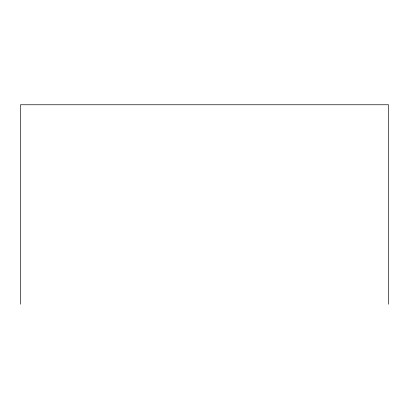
<?xml version="1.0" encoding="UTF-8"?>
<svg xmlns="http://www.w3.org/2000/svg" width="409" height="409" viewBox="0 0 409 409"><rect width="100%" height="100%" fill="white"/><g stroke="black" fill="none" stroke-linecap="round" stroke-linejoin="round"><path stroke-width="0.61" d="M388.55 304.24L388.55 104.76L20.45 104.76L20.45 304.24"/></g></svg>
